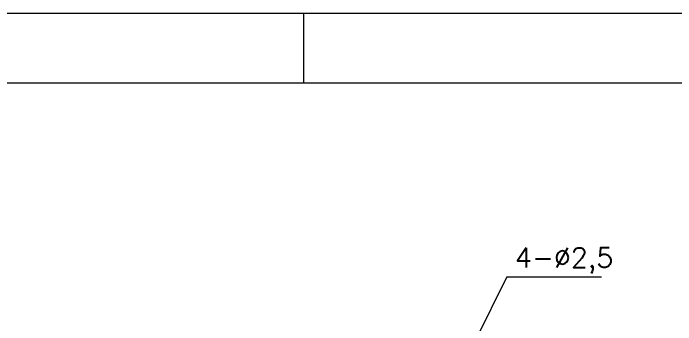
# Model space of a CAD drawing. Header units: millimetres. Extents: x 1874 to 2503, y 420 to 865.
# Drawn here: x 2100.2 to 2301.4, y 770.2 to 864.7 of the extents above; entities that cross this region are included whole.
import ezdxf

# ---------------------------------------------------------------- set-up
doc = ezdxf.new("R2010")
doc.units = ezdxf.units.MM
doc.layers.get('0').update_dxf_attribs({"lineweight": 18})
doc.layers.add('尺寸线层', color=3, linetype='Continuous', lineweight=18)
doc.styles.get("Standard").update_dxf_attribs({"font": 'txt.shx', "bigfont": 'gbcbig.shx'})
doc.dimstyles.new('ISO-25', dxfattribs={"dimtxt": 3.5, "dimasz": 2.5, "dimexe": 1.25, "dimexo": 0.625, "dimtad": 1, "dimtxsty": 'Standard', "dimcen": 2.5, "dimdle": 5, "dimadec": 0, "dimazin": 0, "dimtfac": 1, "dimtmove": 0, "dimatfit": 3, "dimfxl": 0, "dimarcsym": 0})

# ---------------------------------------------------------------- blocks, each defined once
blk = doc.blocks.new('*X12')
at = {"layer": '尺寸线层', "linetype": 'Continuous'}
for points in [[(2215.78, 715.7), (2219.35, 720.63), (2217.56, 721.52)], [(2214.67, 713.46), (2212.89, 707.65), (2211.1, 708.54)]]:
    blk.add_hatch(color=0, dxfattribs=at).paths.add_polyline_path(points, flags=0)
at = {"layer": '尺寸线层', "color": 0, "linetype": 'Continuous'}
for q in [(2211.03, 706.16), (2278.84, 784.73)]:
    blk.add_line((2250.12, 784.73), q, dxfattribs=at)
at = {"layer": '尺寸线层', "color": 0, "insert": (2267.48, 789.68), "char_height": 6, "width": 45.4286, "attachment_point": 5}
blk.add_mtext('4-%%C2,5', dxfattribs=at)
blk = doc.blocks.new('57500')
at = {"color": 7, "linetype": 'Continuous'}
for p, q in [((-1001.21, 707.74), (335.02, 707.74)), ((-333.1, 662.75), (-333.1, 707.74)), ((-956.22, 662.75), (290.03, 662.75))]:
    blk.add_line(p, q, dxfattribs=at)

msp = doc.modelspace()

# ---------------------------------------------------------------- block references
at = {"layer": '尺寸线层', "xscale": 0.4702267028938918, "yscale": 0.4702267028938918, "zscale": 0.4702267028938918}
msp.add_blockref('57500', (2345.07, 531.94), dxfattribs=at)

# ---------------------------------------------------------------- dimensions: what is measured, and where the dimension line sits
at = {"layer": '尺寸线层'}
dim = msp.add_diameter_dim_2p(p1=(2214.67, 713.46), p2=(2215.78, 715.7), dimstyle='ISO-25', override={"dimtxt": 6, "dimasz": 6, "dimexe": 2, "dimexo": 0, "dimgap": 1.524, "dimtih": 1, "dimtoh": 1, "dimdec": 1, "dimzin": 0, "dimpost": '4-%%C<>', "dimsah": 1, "dimdle": 8.16, "dimadec": 2, "dimtfill": 1, "dimtolj": 1, "dimtzin": 0}, dxfattribs=at)
dim.commit()
dim.dimension.update_dxf_attribs({"geometry": '*X12', "text_midpoint": (2250.12, 784.73), "dimtype": 163})

doc.saveas('drawing.dxf')
